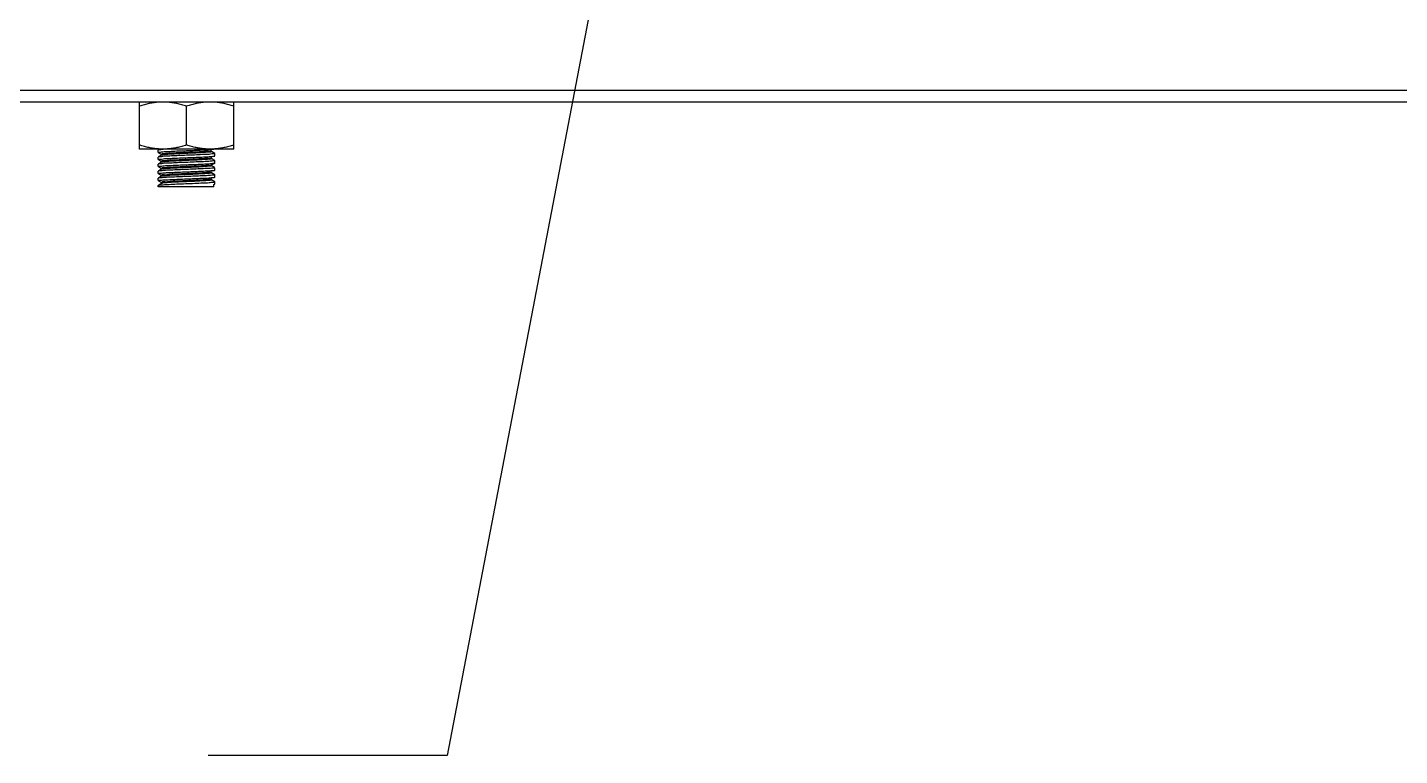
# Model space of a CAD drawing. Extents: x 69728788 to 150676229, y 20327566 to 43663798.
# Drawn here: x 75456212 to 75457538, y 20762472 to 20763175 of the extents above; entities that cross this region are included whole.
import ezdxf

# ---------------------------------------------------------------- set-up
doc = ezdxf.new("R2010")
doc.units = 0
doc.header["$LTSCALE"] = 1000
doc.header["$MEASUREMENT"] = 0
doc.layers.get('0').update_dxf_attribs({"linetype": 'CONTINUOUS'})
doc.layers.add('02___PRT_ALL_AXES', color=7, linetype='CONTINUOUS')

msp = doc.modelspace()

# ---------------------------------------------------------------- linework, layer by layer
at = {"color": 0, "linetype": 'Continuous'}
for p, q in [((75456047.26744942, 20763114.35548012), (75458778.0254794, 20763114.35548012)), ((75458413.92440875, 20763102.97732168), (75456411.3685201, 20763102.97732168)), ((75456338.61292337, 20763056.71216382), (75456338.54830596, 20763056.63740245)), ((75456338.61292337, 20763049.88526876), (75456338.54830596, 20763049.81050738)), ((75456338.61295146, 20763054.28699314), (75456341.77448426, 20763052.4567874)), ((75456338.61295146, 20763047.46009806), (75456341.77448426, 20763045.62989232)), ((75456339.91295435, 20763057.46468783), (75456339.18669778, 20763057.04423515)), ((75456341.77451031, 20763051.71550582), (75456339.18669778, 20763050.21734008)), ((75456341.77451031, 20763044.88861074), (75456339.18669778, 20763043.39044501)), ((75456341.4946042, 20763054.75245221), (75456342.98934503, 20763054.99015985)), ((75456341.49767831, 20763047.91780021), (75456343.11726531, 20763048.17251565)), ((75456341.70151371, 20763052.5412654), (75456341.70151371, 20763051.63101273)), ((75456341.70151371, 20763045.71437033), (75456341.70151371, 20763044.80411765)), ((75456341.8929807, 20763051.73033177), (75456341.79029182, 20763051.68545831)), ((75456343.10868777, 20763057.29173577), (75456342.85229978, 20763057.25574497)), ((75456390.22042024, 20763052.82598671), (75456388.8454694, 20763052.60457921)), ((75456389.77458659, 20763055.99859704), (75456389.49429864, 20763055.72973255)), ((75456389.8230286, 20763055.15740708), (75456389.49429864, 20763054.81947987)), ((75456390.01084013, 20763045.86980255), (75456389.69243298, 20763045.84314533)), ((75456389.70927994, 20763048.18389973), (75456389.71243894, 20763048.04676649)), ((75456389.71383016, 20763049.03459967), (75456389.71243894, 20763048.95701918)), ((75456389.79543553, 20763050.40292323), (75456390.01084013, 20763050.42106593)), ((75456393.09884913, 20763053.29871628), (75456389.93726218, 20763055.12895335)), ((75456391.04700583, 20763047.65959293), (75456389.93726218, 20763048.30205828)), ((75456389.93728825, 20763049.04333986), (75456390.58976127, 20763049.42107295)), ((75456390.01025878, 20763055.04446027), (75456390.01025878, 20763055.95471294)), ((75456390.01025878, 20763048.21756519), (75456390.01025878, 20763049.12781787)), ((75456390.2075602, 20763045.88949928), (75456390.01084013, 20763045.86980255)), ((75456393.09884913, 20763046.47182121), (75456391.04700583, 20763047.65959293)), ((75456393.09882103, 20763050.8735456), (75456393.16346656, 20763050.94832323)), ((75456338.61292337, 20763043.05837367), (75456338.54830596, 20763042.9836123)), ((75456338.61292337, 20763036.23147859), (75456338.54830596, 20763036.15671723)), ((75456338.61295146, 20763040.63320299), (75456341.77448426, 20763038.80299725)), ((75456338.61295146, 20763033.80630792), (75456341.77448426, 20763031.97610217)), ((75456341.77451031, 20763038.06171566), (75456339.18669778, 20763036.56354993)), ((75456341.49065678, 20763034.28081576), (75456342.84065694, 20763034.49856785)), ((75456341.49068083, 20763041.10586694), (75456342.86851998, 20763041.32751974)), ((75456341.70151371, 20763038.88747525), (75456341.70151371, 20763037.97722258)), ((75456341.70151371, 20763032.06058018), (75456341.70151371, 20763031.15032751)), ((75456390.21764436, 20763039.18081074), (75456388.7039825, 20763038.94043437)), ((75456390.22187883, 20763032.34195879), (75456388.89681838, 20763032.12769017)), ((75456393.09884913, 20763039.64492613), (75456389.93726218, 20763041.4751632)), ((75456393.09884913, 20763032.81803106), (75456389.93726218, 20763034.64826813)), ((75456389.93728825, 20763042.21644479), (75456392.62934053, 20763043.77494169)), ((75456390.01025878, 20763041.39067012), (75456390.01025878, 20763042.30092279)), ((75456390.01025878, 20763034.56377505), (75456390.01025878, 20763035.47402771)), ((75456393.09882103, 20763044.04665053), (75456393.16346656, 20763044.12142815)), ((75456393.09882103, 20763037.21975546), (75456393.16346656, 20763037.29453308)), ((75456338.61292337, 20763029.40458352), (75456338.54830596, 20763029.32982215)), ((75456338.54830596, 20763022.50292209), (75456338.61292337, 20763022.57768844)), ((75456392.05578028, 20763021.05458077), (75456338.55331153, 20763021.05458077)), ((75456338.61295146, 20763026.97941284), (75456341.77448426, 20763025.14920711)), ((75456341.77451031, 20763031.2348206), (75456339.18669778, 20763029.73665486)), ((75456341.77451031, 20763024.40792552), (75456339.18669778, 20763022.90975978)), ((75456341.49605344, 20763027.44065082), (75456343.06199832, 20763027.68784829)), ((75456341.70151371, 20763025.23368511), (75456341.70151371, 20763024.32343243)), ((75456341.945235, 20763024.38114582), (75456341.83410689, 20763024.3177903)), ((75456341.98661068, 20763024.40151075), (75456341.945235, 20763024.38114582)), ((75456342.04860553, 20763031.24456893), (75456341.9874984, 20763031.1330178)), ((75456342.06490356, 20763031.27036153), (75456342.04860553, 20763031.24456893)), ((75456393.09884913, 20763025.99113598), (75456389.93726218, 20763027.82137306)), ((75456390.01025878, 20763027.73687997), (75456390.01025878, 20763028.64713264)), ((75456391.78054492, 20763025.56910596), (75456392.55583742, 20763025.53788373)), ((75456392.05578028, 20763023.33021248), (75456393.108605, 20763023.55057659)), ((75456392.05578028, 20763021.05458077), (75456392.05578028, 20763023.33021248)), ((75456392.55583742, 20763025.53788373), (75456392.64493594, 20763025.54301454)), ((75456393.09882103, 20763030.39286038), (75456393.16346656, 20763030.467638)), ((75456393.09882103, 20763023.5659653), (75456393.16346656, 20763023.64074291))]:
    msp.add_line(p, q, dxfattribs=at)
at = {"color": 4}
msp.add_lwpolyline([(75456759.70860593, 20763212.90259498), (75456617.71184683, 20762471.8600654)], dxfattribs=at)
at = {"color": 4, "extrusion": (0, 1, 0), "elevation": 20762471.8600654}
msp.add_lwpolyline([(-75456617.71184683, 0), (-75456386.71619333, 0)], dxfattribs=at)
at = {"color": 0, "linetype": 'Continuous'}
for points, start_tangent, end_tangent in [([(75456338.54830596, 20763054.36177075), (75456339.6829105, 20763054.67607794)], (0, 1), (0.9992060913107209, -0.03983951665810481)), ([(75456338.54830596, 20763047.53487568), (75456339.71582754, 20763047.85374214)], (0, 1), (0.9990702900121208, -0.0431109686170104)), ([(75456342.98934503, 20763050.43889647), (75456339.6829105, 20763050.12481455), (75456338.56109329, 20763049.90124928)], (-0.9892204547795975, -0.1464339163091888), (-0.2946386204086538, -0.9556087501502303)), ([(75456342.85229978, 20763057.25574497), (75456339.63734297, 20763056.94528996), (75456338.56186758, 20763056.72880723)], (-0.9890526641541059, -0.1475629612391456), (-0.3099327358392762, -0.9507584862914354)), ([(75456339.6829105, 20763054.67607794), (75456341.4946042, 20763054.75245221)], (0.9992060913471856, -0.0398395157435404), (0.9918915286357437, 0.1270873535039883)), ([(75456339.71582754, 20763047.85374214), (75456341.49767831, 20763047.91780021)], (0.9990702902129094, -0.0431109639638602), (0.9928897755787525, 0.1190373619968737)), ([(75456387.2216663, 20763048.60056058), (75456382.45185612, 20763048.24410199), (75456375.91179281, 20763047.88764339), (75456368.2990896, 20763047.53118479), (75456360.42577562, 20763047.17472618), (75456353.1316788, 20763046.81826759), (75456347.19484326, 20763046.461809), (75456343.24853733, 20763046.10535039), (75456341.7137042, 20763045.7488918), (75456341.72408299, 20763045.73317003)], (-0.9953820258957156, -0.0959928253763845), (0.6400226748154267, -0.7683560214653793)), ([(75456389.49429864, 20763055.72973255), (75456386.63351136, 20763055.37327396), (75456381.55642363, 20763055.01681534), (75456374.80459645, 20763054.66035675), (75456367.09823143, 20763054.30389815), (75456359.25934833, 20763053.94743956), (75456352.12410246, 20763053.59098097), (75456346.45359367, 20763053.23452236), (75456342.85268185, 20763052.87806377), (75456341.71159264, 20763052.53496378)], (-0.7891867384518948, -0.6141533129859845), (-0.5301388759600262, -0.8479108279741684)), ([(75456343.32143636, 20763045.20430672), (75456341.74402867, 20763044.92600117)], (-0.9947174167797094, -0.1026511605151257), (-0.7750790104463097, -0.6318643268657992)), ([(75456389.49429864, 20763054.81947987), (75456386.63351136, 20763054.46302129), (75456381.55642363, 20763054.10656267), (75456374.80459645, 20763053.75010408), (75456367.09823143, 20763053.39364547), (75456359.25934833, 20763053.03718688), (75456352.12410246, 20763052.68072829), (75456346.45359367, 20763052.32426968), (75456342.85268185, 20763051.96781109), (75456341.8929807, 20763051.73033177)], (-0.7891867383926393, -0.614153313062128), (-0.9356058483296747, -0.353046309386332)), ([(75456342.98934503, 20763054.99015985), (75456348.06885603, 20763055.29773578), (75456354.57542945, 20763055.60580134), (75456362.06159383, 20763055.9170344), (75456369.78763428, 20763056.22547944), (75456377.25974451, 20763056.53658532), (75456383.75550412, 20763056.84517106), (75456388.8454694, 20763057.1558426)], (0.9892204548779117, 0.1464339156450367), (0.9890793653540846, 0.1473838832123835)), ([(75456388.8454694, 20763052.60457921), (75456383.75550412, 20763052.29390768), (75456377.25974451, 20763051.98532194), (75456369.78763428, 20763051.67421606), (75456362.06159383, 20763051.36577102), (75456354.57542945, 20763051.05453797), (75456348.06885603, 20763050.74647239), (75456342.98934503, 20763050.43889647)], (-0.9890793653540846, -0.1473838832123835), (-0.9892204548779117, -0.1464339156450367)), ([(75456346.27562732, 20763057.51421192), (75456343.10868777, 20763057.29173577)], (-0.9993760366808009, -0.0353204941666246), (-0.991406252366803, -0.1308191223331325)), ([(75456343.11726531, 20763048.17251565), (75456348.48842637, 20763048.49265582), (75456355.28122117, 20763048.80955087), (75456363.00503603, 20763049.12796067), (75456371.21141648, 20763049.45607943), (75456378.84045283, 20763049.78000372), (75456385.26809585, 20763050.10076334), (75456389.79543553, 20763050.40292323)], (0.9891013282131718, 0.1472364171220541), (0.9965598183369895, 0.0828765858137677)), ([(75456389.69243298, 20763045.84314533), (75456385.26809585, 20763045.54949995), (75456378.84045283, 20763045.22874034), (75456371.21141648, 20763044.90481605), (75456363.00503603, 20763044.57669729), (75456355.28122117, 20763044.25828749), (75456348.48842637, 20763043.94139244), (75456343.11726531, 20763043.62125226)], (-0.9966413004814223, -0.08189089189097631), (-0.9891013282846992, -0.1472364166415484)), ([(75456387.2216663, 20763047.6903079), (75456382.47309357, 20763047.33516489), (75456375.96494532, 20763046.98002186), (75456368.38636129, 20763046.62487881), (75456360.53982837, 20763046.26973579), (75456353.25620629, 20763045.91459277), (75456347.3067487, 20763045.55944974), (75456343.32143636, 20763045.20430672)], (-0.995382025918703, -0.0959928251380208), (-0.9947174171929134, -0.1026511565110672)), ([(75456389.71243894, 20763048.95701918), (75456387.2216663, 20763048.60056058)], (-0.08176301199665449, -0.9966517997120333), (-0.9953820254832673, -0.09599282965320151)), ([(75456389.71243894, 20763048.04676649), (75456387.2216663, 20763047.6903079)], (-0.08176301199665449, -0.9966517997120333), (-0.9953820254832673, -0.09599282965320151)), ([(75456388.8454694, 20763057.1558426), (75456392.05314746, 20763057.46579845)], (0.9890793654806358, 0.1473838823631092), (0.999354138407436, -0.03593474708317121)), ([(75456390.01084013, 20763050.42106593), (75456392.36291504, 20763050.68458194), (75456393.14174248, 20763050.85151581)], (0.9963814811841097, 0.0849937877339262), (0.4566253094969722, 0.8896591070330222)), ([(75456392.36291504, 20763046.13331857), (75456390.2075602, 20763045.88949928)], (-0.9999703166060456, -0.007704927436717898), (-0.9935120927062367, -0.1137265212976912)), ([(75456392.06149557, 20763052.91423209), (75456390.22042024, 20763052.82598671)], (-0.999329884982256, 0.03660301874642469), (-0.990949385781772, -0.134236041429747)), ([(75456393.16346656, 20763053.22395492), (75456392.06149557, 20763052.91423209)], (0, -1), (-0.9993298851657297, 0.0366030137372537)), ([(75456393.16346656, 20763046.39705984), (75456392.36291504, 20763046.13331857)], (0, -1), (-0.9999703166040212, -0.0077049276994539)), ([(75456338.54830596, 20763040.70798061), (75456339.6274293, 20763041.01445413)], (0, 1), (0.9993887545702538, -0.0349587934362336)), ([(75456338.54830596, 20763033.88108553), (75456339.64468637, 20763034.19001638)], (0, 1), (0.999352925303781, -0.0359684679514645)), ([(75456343.11726531, 20763043.62125226), (75456339.71582754, 20763043.30247875), (75456338.56057093, 20763043.07389114)], (-0.9891013283405335, -0.1472364162664665), (-0.2841832535744681, -0.9587699820018509)), ([(75456342.86851998, 20763036.77625636), (75456339.6274293, 20763036.46319074), (75456338.56203364, 20763036.24826079)], (-0.9891236112639621, -0.1470866467091371), (-0.3131855379647814, -0.9496919599584438)), ([(75456339.6274293, 20763041.01445413), (75456341.49068083, 20763041.10586694)], (0.9993887543271979, -0.03495880038462199), (0.9908742591954471, 0.1347894746034495)), ([(75456339.64468637, 20763034.19001638), (75456341.49065678, 20763034.28081576)], (0.9993529251390174, -0.03596847252928069), (0.9907411453326548, 0.1357644391766099)), ([(75456343.70059824, 20763039.33263703), (75456341.78196186, 20763038.97617843), (75456341.7899493, 20763038.96678639)], (-0.9989355209771693, -0.04612835277864909), (0.6676573196476175, -0.7444687391159949)), ([(75456344.01442285, 20763038.45658918), (75456341.85920723, 20763038.10144612)], (-0.9999096796931602, 0.0134399574374952), (0.5188930522771616, -0.8548391663339315)), ([(75456388.23728995, 20763035.05513385), (75456384.11681691, 20763034.69867524), (75456378.04849331, 20763034.34221666), (75456370.67961295, 20763033.98575807), (75456362.79619703, 20763033.62929945), (75456355.23915096, 20763033.27284086), (75456348.81456709, 20763032.91638225), (75456344.2077407, 20763032.55992365), (75456341.91007112, 20763032.20346507), (75456341.92541909, 20763032.16877138)], (-0.9967228463481832, -0.08089232081956887), (0.4350717405822151, -0.9003957910534466)), ([(75456341.85518321, 20763038.10824401), (75456341.85920723, 20763038.10144612)], (0.4996131775357734, -0.8662486206815039), (0.5188938084466214, -0.8548387073335889)), ([(75456388.6313815, 20763034.19487283), (75456384.84277184, 20763033.83972979), (75456379.04366438, 20763033.48458678), (75456371.84811938, 20763033.12944375), (75456364.01806423, 20763032.77430071), (75456356.38261381, 20763032.41915767), (75456349.75027646, 20763032.06401466), (75456344.82334222, 20763031.70887163), (75456342.12351805, 20763031.35372858), (75456342.06490356, 20763031.27036153)], (-0.9897539775479105, -0.1427832760798351), (-0.5437552584254288, -0.8392438375911349)), ([(75456342.84065694, 20763034.49856785), (75456347.85329069, 20763034.80569549), (75456354.31824954, 20763035.11385307), (75456361.95665395, 20763035.43213168), (75456370.00360882, 20763035.75348318), (75456377.43971904, 20763036.06379443), (75456383.8654396, 20763036.37029136), (75456388.89681838, 20763036.67895356)], (0.9891131917846835, 0.1471566982420992), (0.9890754226812782, 0.1474103396911184)), ([(75456388.89681838, 20763032.12769017), (75456383.8654396, 20763031.81902797), (75456377.43971904, 20763031.51253104), (75456370.00360882, 20763031.20221981), (75456361.95665395, 20763030.8808683), (75456354.31824954, 20763030.56258969), (75456347.85329069, 20763030.2544321), (75456342.84065694, 20763029.94730446)], (-0.9890754226812782, -0.1474103396911184), (-0.9891131917846835, -0.1471566982420992)), ([(75456342.86851998, 20763041.32751974), (75456348.02190962, 20763041.64148144), (75456354.48064962, 20763041.94786659), (75456361.89945225, 20763042.25672686), (75456369.55052994, 20763042.56216181), (75456376.93182795, 20763042.86847865), (75456383.43498103, 20763043.1746057), (75456388.7039825, 20763043.49169776)], (0.9891236110817597, 0.147086647934406), (0.9892084500570202, 0.1465149901402175)), ([(75456388.7039825, 20763038.94043437), (75456383.43498103, 20763038.62334232), (75456376.93182795, 20763038.31721527), (75456369.55052994, 20763038.01089843), (75456361.89945225, 20763037.70546348), (75456354.48064962, 20763037.39660321), (75456348.02190962, 20763037.09021805), (75456342.86851998, 20763036.77625636)], (-0.9892084500570202, -0.1465149901402175), (-0.9891236110817597, -0.147086647934406)), ([(75456387.75670256, 20763041.82784721), (75456383.30602843, 20763041.47138862), (75456376.9939886, 20763041.11493002), (75456369.49387361, 20763040.75847142), (75456361.60570301, 20763040.40201283), (75456354.1708895, 20763040.04555421), (75456347.98248714, 20763039.68909562), (75456343.70059824, 20763039.33263703)], (-0.9999986818103672, -0.00162369255965), (-0.9989355208803965, -0.0461283548743175)), ([(75456387.98525445, 20763040.94259036), (75456383.70530444, 20763040.58744734), (75456377.5353016, 20763040.23230432), (75456370.12857991, 20763039.87716128), (75456362.269428, 20763039.52201824), (75456354.79004169, 20763039.16687522), (75456348.48240398, 20763038.8117322), (75456344.01442285, 20763038.45658918)], (-0.9992095765298218, -0.0397520083907007), (-0.9999096796934748, 0.0134399574141016)), ([(75456389.87601231, 20763042.17713255), (75456387.75670256, 20763041.82784721)], (0.5399851490578513, -0.8416745444629831), (-0.9999986818108751, -0.001623692246769)), ([(75456389.91438827, 20763041.30680328), (75456389.92195304, 20763041.29773339), (75456387.98525445, 20763040.94259036)], (0.6584162017928951, -0.7526540408558354), (-0.9992095763741168, -0.03975201230451249)), ([(75456389.96872102, 20763035.41380952), (75456388.23728995, 20763035.05513385)], (0.6109878813895794, -0.7916399489635888), (-0.9967228461882073, -0.08089232279072779)), ([(75456390.00451355, 20763034.56095983), (75456390.0083221, 20763034.55001584), (75456388.6313815, 20763034.19487283)], (0.4400196684156344, -0.8979881354491246), (-0.989753976838922, -0.1427832809944456)), ([(75456388.7039825, 20763043.49169776), (75456392.05757171, 20763043.81115062), (75456393.1502233, 20763044.03027064)], (0.9892084496650945, 0.1465149927863368), (0.3036182657406377, 0.9527937597972856)), ([(75456388.89681838, 20763036.67895356), (75456392.07493065, 20763036.9867169), (75456393.14987394, 20763037.20308133)], (0.9890754225837277, 0.1474103403456506), (0.3104655584468725, 0.9505846290669084)), ([(75456392.05757171, 20763039.25988723), (75456390.21764436, 20763039.18081074)], (-0.9992766833150115, 0.0380277554287687), (-0.9918975253215769, -0.1270405418003706)), ([(75456392.07493065, 20763032.43545353), (75456390.22187883, 20763032.34195879)], (-0.9993803310423961, 0.03519877733090931), (-0.9905389415039891, -0.137231940029123)), ([(75456393.16346656, 20763039.57016477), (75456392.05757171, 20763039.25988723)], (0, -1), (-0.9992766830715316, 0.03802776182682741)), ([(75456393.16346656, 20763032.74326969), (75456392.07493065, 20763032.43545353)], (0, -1), (-0.9993803307903721, 0.0351987844864899)), ([(75456338.54830596, 20763027.05419046), (75456339.6895891, 20763027.36942787)], (0, 1), (0.9991643324499089, -0.04087342363844739)), ([(75456342.84065694, 20763029.94730446), (75456339.64468637, 20763029.63875299), (75456338.5617488, 20763029.4211268)], (-0.989113191856883, -0.1471566977568106), (-0.3075982026593881, -0.9515163402279092)), ([(75456338.66015363, 20763022.49846477), (75456339.50004008, 20763022.79062987)], (0.8589433777741428, 0.5120705749971837), (0.966408670938439, 0.2570102735981585)), ([(75456339.50004008, 20763022.79062987), (75456343.08060838, 20763023.13792829)], (0.9664086710504437, 0.2570102731769985), (0.9999436179635662, 0.010618893253702)), ([(75456339.6895891, 20763027.36942787), (75456341.49605344, 20763027.44065082)], (0.9991643327925442, -0.0408734152626133), (0.9923807038227299, 0.1232093287064878)), ([(75456388.66223359, 20763028.28242048), (75456384.88220583, 20763027.92596189), (75456379.07268524, 20763027.56950327), (75456371.85335979, 20763027.21304469), (75456363.9942979, 20763026.85658609), (75456356.33380729, 20763026.50012749), (75456349.68901445, 20763026.1436689), (75456344.76870385, 20763025.78721028), (75456342.09771344, 20763025.43075169), (75456341.97885093, 20763025.15737032)], (-0.9887096541638551, -0.149843984741431), (-0.2653085915613287, -0.964163550049339)), ([(75456389.15661784, 20763027.44715528), (75456385.87945825, 20763027.09201226), (75456380.48202737, 20763026.73686923), (75456373.5358525, 20763026.38172621), (75456365.77645552, 20763026.02658316), (75456358.02546935, 20763025.67144014), (75456351.10363635, 20763025.31629711), (75456345.74390084, 20763024.96115409), (75456342.51379861, 20763024.60601106), (75456341.98661068, 20763024.40151075)], (-0.9561103322498417, -0.2930068814295961), (-0.9021523346813337, -0.4314176225295149)), ([(75456343.06199832, 20763027.68784829), (75456348.21619053, 20763027.9978581), (75456354.63770942, 20763028.30094057), (75456362.04439993, 20763028.60876324), (75456369.6802354, 20763028.91358211), (75456377.0864446, 20763029.22142831), (75456383.50437483, 20763029.52442876), (75456388.65731749, 20763029.83452541)], (0.9892832696777587, 0.1460089460809962), (0.9892829395283377, 0.1460111829901103)), ([(75456343.08060838, 20763023.13792829), (75456348.9670173, 20763023.48515881), (75456356.56427549, 20763023.83241622), (75456365.10450813, 20763024.17975068), (75456373.72124682, 20763024.52710072), (75456381.54060677, 20763024.87443291), (75456387.77064948, 20763025.2217573)], (0.9999436179319814, 0.0106188962279499), (0.9891998339627102, 0.1465731506386716)), ([(75456387.77064948, 20763025.2217573), (75456391.78054492, 20763025.56910596)], (0.9891998337931857, 0.1465731517827676), (0.9981283923732793, -0.06115318747484121)), ([(75456388.65731749, 20763029.83452541), (75456392.02592075, 20763030.15292082), (75456393.15073372, 20763030.37692248)], (0.9892829393030789, 0.1460111845163274), (0.2934928485445014, 0.9559612690131513)), ([(75456389.93858649, 20763028.56021275), (75456388.66223359, 20763028.28242048)], (-0.882969523540011, -0.469430314849314), (-0.9887096548163703, -0.1498439804359656)), ([(75456389.95524742, 20763027.78908327), (75456389.15661784, 20763027.44715528)], (-0.6883507683200928, -0.7253779840559942), (-0.9561103331668047, -0.2930068784374554)), ([(75456392.64493594, 20763025.54301454), (75456393.16346656, 20763025.91637461)], (0.9968344073911094, 0.07950574973683341), (0, 1))]:
    msp.add_spline(points, degree=3, dxfattribs=dict(at, start_tangent=start_tangent, end_tangent=end_tangent))
at = {"layer": '02___PRT_ALL_AXES', "color": 0, "linetype": 'Continuous'}
for p, q in [((75456320.34325242, 20763102.97732168), (75456047.26744942, 20763102.97732167)), ((75456320.34325242, 20763057.46468783), (75456320.34325242, 20763102.97732168)), ((75456411.3685201, 20763102.97732168), (75456320.34325242, 20763102.97732168)), ((75456365.85588627, 20763061.52971232), (75456365.85588627, 20763098.91229719)), ((75456411.3685201, 20763057.46468783), (75456411.3685201, 20763102.97732168)), ((75456411.3685201, 20763057.46468783), (75456320.34325242, 20763057.46468783)), ((75456338.54830596, 20763054.36177075), (75456338.54830596, 20763056.63740245)), ((75456338.54830596, 20763047.53487568), (75456338.54830596, 20763049.81050738)), ((75456393.16346656, 20763050.94832323), (75456393.16346656, 20763053.22395492)), ((75456393.16346656, 20763044.12142815), (75456393.16346656, 20763046.39705984)), ((75456338.54830596, 20763040.70798061), (75456338.54830596, 20763042.9836123)), ((75456338.54830596, 20763033.88108553), (75456338.54830596, 20763036.15671723)), ((75456393.16346656, 20763037.29453308), (75456393.16346656, 20763039.57016477)), ((75456393.16346656, 20763030.467638), (75456393.16346656, 20763032.74326969)), ((75456338.54830596, 20763027.05419046), (75456338.54830596, 20763029.32982215)), ((75456338.54830596, 20763021.05458077), (75456338.54830596, 20763022.50292708)), ((75456393.16346656, 20763023.64074291), (75456393.16346656, 20763025.91637461))]:
    msp.add_line(p, q, dxfattribs=at)
for points, start_tangent, end_tangent in [([(75456343.09956993, 20763102.97732168), (75456338.63282539, 20763102.80912765), (75456334.16249946, 20763102.31031665), (75456329.66612665, 20763101.49311118), (75456325.08915852, 20763100.36403342), (75456320.34325242, 20763098.91229719)], (-1, 0), (-0.9486832980505139, -0.3162277660168381)), ([(75456365.85588627, 20763098.91229719), (75456361.11017081, 20763100.3639806), (75456356.53208041, 20763101.49331152), (75456352.03549387, 20763102.3104855), (75456347.56558357, 20763102.80918242), (75456343.09956993, 20763102.97732168)], (-0.9486832980505139, 0.3162277660168381), (-0.9999999999995683, 9.292627510000001e-07)), ([(75456388.61220358, 20763102.97732168), (75456384.1454592, 20763102.80912765), (75456379.67513329, 20763102.31031665), (75456375.17876048, 20763101.49311118), (75456370.60179234, 20763100.36403342), (75456365.85588627, 20763098.91229719)], (-1, 0), (-0.9486832979524903, -0.3162277663109084)), ([(75456411.3685201, 20763098.91229719), (75456406.62280236, 20763100.36398124), (75456402.04470983, 20763101.49331249), (75456397.54812115, 20763102.31048646), (75456393.0782087, 20763102.80918309), (75456388.61220358, 20763102.97732168)], (-0.9486832980505139, 0.3162277660168381), (-0.9999999999998401, 5.655955735000001e-07)), ([(75456343.0995698, 20763057.46468783), (75456338.63284929, 20763057.63288006), (75456334.16255316, 20763058.13168494), (75456329.66621701, 20763058.9488789), (75456325.08925706, 20763060.07794876), (75456320.34325242, 20763061.52971232)], (-1, 0), (-0.9486832981485374, 0.3162277657227674)), ([(75456365.85588627, 20763061.52971232), (75456361.11005904, 20763060.07799793), (75456356.5319727, 20763058.94867482), (75456352.03542948, 20763058.13151452), (75456347.56555602, 20763057.63282502), (75456343.0995698, 20763057.46468783)], (-0.9486832980505139, -0.3162277660168381), (-0.9999999999995683, -9.292627447000001e-07)), ([(75456388.61220361, 20763057.46468783), (75456384.14548312, 20763057.63288006), (75456379.67518699, 20763058.13168494), (75456375.17885084, 20763058.9488789), (75456370.60189089, 20763060.07794876), (75456365.85588627, 20763061.52971232)], (-1, 0), (-0.9486832981485374, 0.3162277657227674)), ([(75456411.3685201, 20763061.52971232), (75456406.62269287, 20763060.07799793), (75456402.04460654, 20763058.94867482), (75456397.54806331, 20763058.13151452), (75456393.07818985, 20763057.63282502), (75456388.61220361, 20763057.46468783)], (-0.9486832980505139, -0.3162277660168381), (-0.9999999999995683, -9.292627447000001e-07))]:
    msp.add_spline(points, degree=3, dxfattribs=dict(at, start_tangent=start_tangent, end_tangent=end_tangent))

doc.saveas('drawing.dxf')
